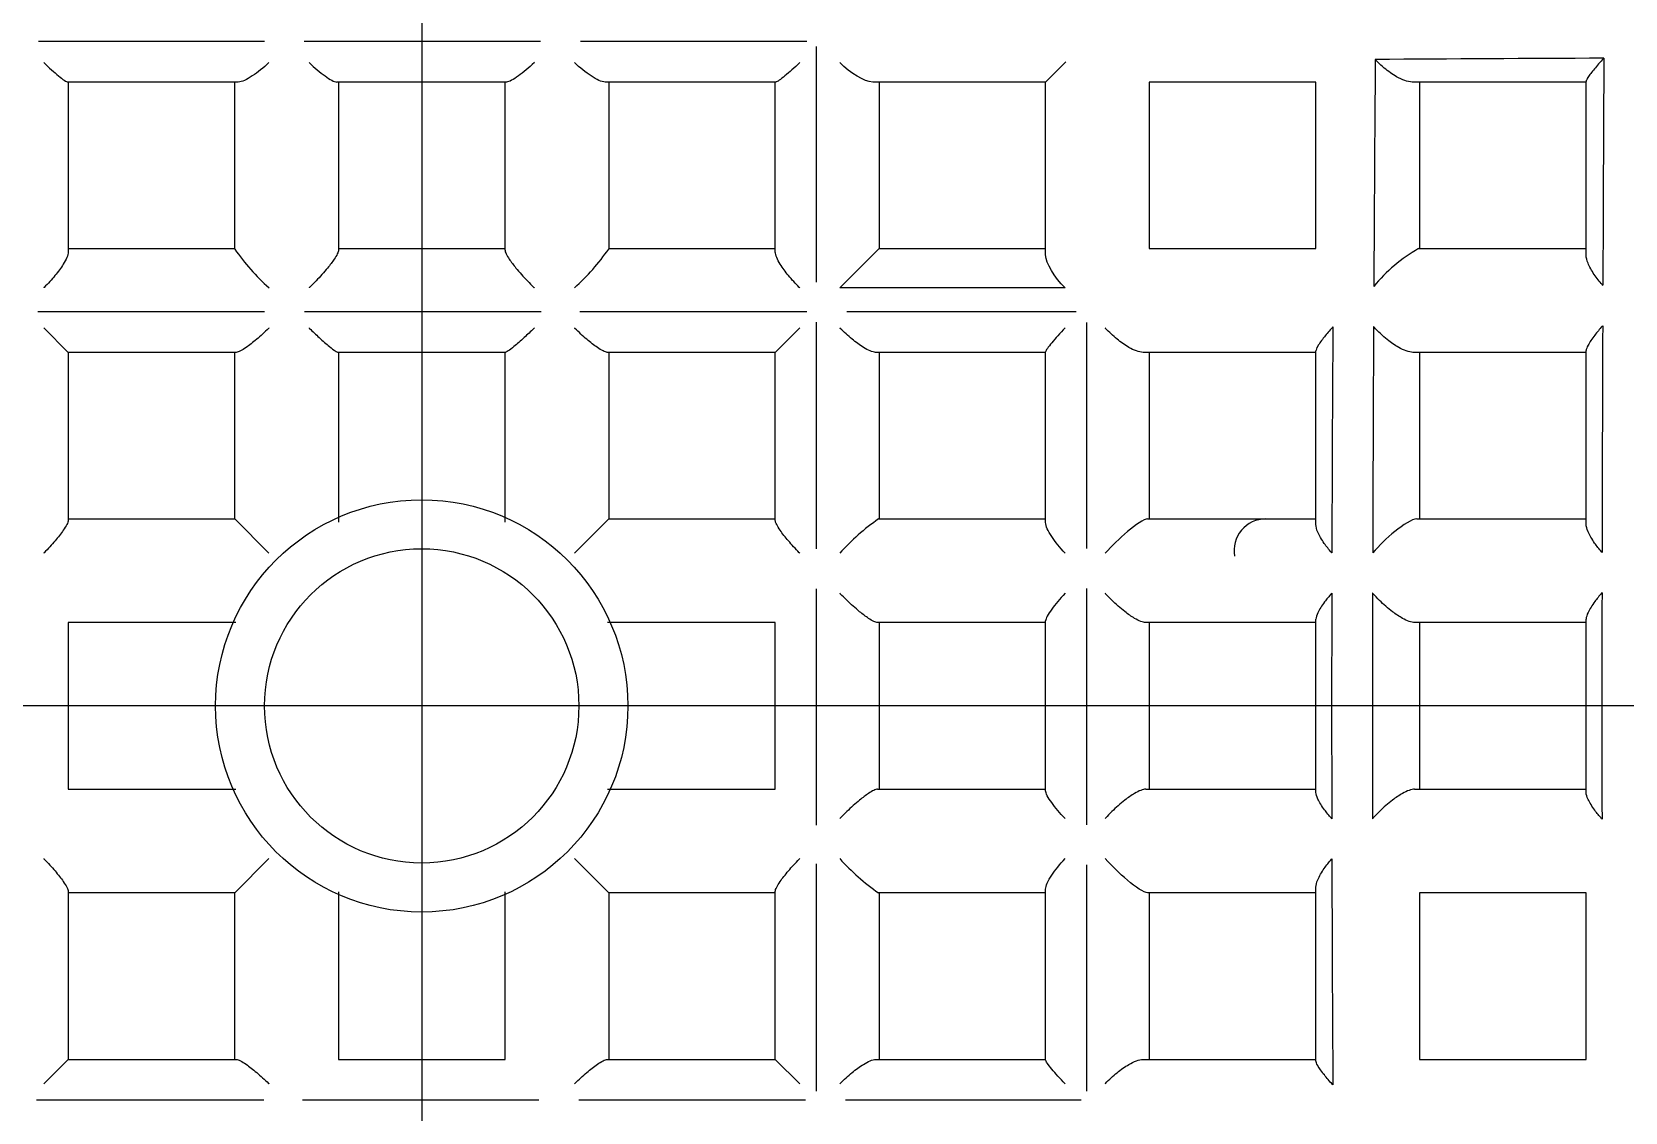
# Model space of a CAD drawing. Header units: millimetres. Extents: x -60 to 7633, y -2614 to 2146.
# Drawn here: x 4818.94 to 4824.01, y -1079 to -1075.57 of the extents above; entities that cross this region are included whole.
import ezdxf
from ezdxf.lldxf.tags import DXFTag

# ---------------------------------------------------------------- set-up
doc = ezdxf.new("R2010")
doc.units = ezdxf.units.MM
doc.layers.get('0').update_dxf_attribs({"color": 250})
tags = doc.linetypes.add('CENTER2', pattern=[28.575, 19.05, -3.175, 3.175, -3.175]).pattern_tags.tags
tags[10:11] = [DXFTag(74, 4), DXFTag(75, 0), DXFTag(340, '0'), DXFTag(46, 0.0), DXFTag(50, 0.0), DXFTag(44, 0.0), DXFTag(45, 0.0)]
tags[8:9] = [DXFTag(74, 4), DXFTag(75, 0), DXFTag(340, '0'), DXFTag(46, 0.0), DXFTag(50, 0.0), DXFTag(44, 0.0), DXFTag(45, 0.0)]
tags[6:7] = [DXFTag(74, 4), DXFTag(75, 0), DXFTag(340, '0'), DXFTag(46, 0.0), DXFTag(50, 0.0), DXFTag(44, 0.0), DXFTag(45, 0.0)]
tags[4:5] = [DXFTag(74, 4), DXFTag(75, 0), DXFTag(340, '0'), DXFTag(46, 0.0), DXFTag(50, 0.0), DXFTag(44, 0.0), DXFTag(45, 0.0)]

msp = doc.modelspace()

# ---------------------------------------------------------------- linework, layer by layer
at = {"linetype": 'CENTER2'}
for p, q in [((4820.1828, -1057.7116), (4820.1828, -1097.7116)), ((4840.1828, -1077.7116), (4800.1828, -1077.7116))]:
    msp.add_line(p, q, dxfattribs=at)
at = {"linetype": 'Continuous'}
for p, q in [((4818.9631, -1075.5966), (4819.6824, -1075.5966)), ((4819.8087, -1075.5966), (4820.561, -1075.5966)), ((4820.6882, -1075.5966), (4821.4085, -1075.5966)), ((4821.4378, -1075.6133), (4821.4378, -1076.3631)), ((4822.2325, -1075.6619), (4822.1678, -1075.7266)), ((4819.5993, -1075.7266), (4819.0565, -1075.7266)), ((4819.0578, -1075.7266), (4819.0578, -1076.2677)), ((4819.5878, -1076.2579), (4819.5878, -1075.7266)), ((4820.4531, -1075.7266), (4819.9126, -1075.7266)), ((4819.9178, -1075.7266), (4819.9178, -1076.2616)), ((4820.4478, -1076.2616), (4820.4478, -1075.7266)), ((4821.3092, -1075.7266), (4820.7664, -1075.7266)), ((4820.7778, -1075.7266), (4820.7778, -1076.2579)), ((4821.3078, -1076.2677), (4821.3078, -1075.7266)), ((4821.9451, -1075.7266), (4821.6179, -1075.7266)), ((4821.6378, -1075.7266), (4821.6378, -1076.2566)), ((4822.1678, -1075.7266), (4821.9451, -1075.7266)), ((4822.1678, -1075.9493), (4822.1678, -1075.7266)), ((4822.4978, -1075.7266), (4822.4978, -1076.2566)), ((4823.0278, -1075.7266), (4822.4978, -1075.7266)), ((4823.0278, -1076.2566), (4823.0278, -1075.7266)), ((4823.8878, -1075.7266), (4823.3337, -1075.7266)), ((4823.3578, -1075.7266), (4823.3578, -1076.2566)), ((4823.8878, -1076.2777), (4823.8878, -1075.7243)), ((4822.1678, -1076.2765), (4822.1678, -1075.9493)), ((4819.0578, -1076.2566), (4819.5878, -1076.2566)), ((4819.9178, -1076.2566), (4820.4478, -1076.2566)), ((4820.7778, -1076.2566), (4821.3078, -1076.2566)), ((4821.6378, -1076.2566), (4821.513, -1076.3814)), ((4821.6378, -1076.2566), (4822.1678, -1076.2566)), ((4822.4978, -1076.2566), (4823.0278, -1076.2566)), ((4823.3543, -1076.2566), (4823.8878, -1076.2566)), ((4822.2297, -1076.3814), (4821.513, -1076.3814)), ((4818.9614, -1076.4566), (4819.6825, -1076.4566)), ((4819.8102, -1076.4566), (4820.5626, -1076.4566)), ((4820.6856, -1076.4566), (4821.4086, -1076.4566)), ((4821.5359, -1076.4566), (4822.2652, -1076.4566)), ((4818.9803, -1076.509), (4819.0578, -1076.5866)), ((4821.3854, -1076.509), (4821.3078, -1076.5866)), ((4821.4378, -1076.4902), (4821.4378, -1077.2113)), ((4822.2978, -1076.4918), (4822.2978, -1077.2111)), ((4819.5928, -1076.5866), (4819.0578, -1076.5866)), ((4819.0578, -1076.5866), (4819.0578, -1077.1216)), ((4819.5878, -1077.1166), (4819.5878, -1076.5866)), ((4820.4491, -1076.5866), (4819.9166, -1076.5866)), ((4819.9178, -1076.5866), (4819.9178, -1077.1274)), ((4820.4478, -1077.1274), (4820.4478, -1076.5866)), ((4821.3078, -1076.5866), (4820.7729, -1076.5866)), ((4820.7778, -1076.5866), (4820.7778, -1077.1166)), ((4821.3078, -1077.1216), (4821.3078, -1076.5866)), ((4822.1678, -1076.5866), (4821.6267, -1076.5866)), ((4821.6378, -1076.5866), (4821.6378, -1077.1166)), ((4822.1678, -1077.128), (4822.1678, -1076.5852)), ((4822.6226, -1076.5866), (4822.4778, -1076.5866)), ((4822.4978, -1076.5866), (4822.4978, -1077.1166)), ((4823.0278, -1076.5866), (4822.6226, -1076.5866)), ((4823.0278, -1077.1343), (4823.0278, -1076.5823)), ((4823.8878, -1076.5866), (4823.3366, -1076.5866)), ((4823.3578, -1076.5866), (4823.3578, -1077.1166)), ((4823.8878, -1077.1334), (4823.8878, -1076.5806)), ((4819.0578, -1077.1166), (4819.5878, -1077.1166)), ((4819.5878, -1077.1166), (4819.6969, -1077.2256)), ((4820.7778, -1077.1166), (4820.6688, -1077.2256)), ((4820.7778, -1077.1166), (4821.3078, -1077.1166)), ((4821.6366, -1077.1166), (4822.1678, -1077.1166)), ((4822.4925, -1077.1166), (4822.8676, -1077.1166)), ((4822.8676, -1077.1166), (4823.0278, -1077.1166)), ((4823.3488, -1077.1166), (4823.8878, -1077.1166)), ((4821.4378, -1077.339), (4821.4378, -1078.0913)), ((4822.2978, -1077.3375), (4822.2978, -1078.0897)), ((4819.5913, -1077.4466), (4819.0578, -1077.4466)), ((4819.0578, -1077.4466), (4819.0578, -1077.9766)), ((4821.3078, -1077.4466), (4820.7744, -1077.4466)), ((4821.3078, -1077.9766), (4821.3078, -1077.4466)), ((4822.1678, -1077.4466), (4821.6328, -1077.4466)), ((4821.6378, -1077.4466), (4821.6378, -1077.9766)), ((4822.1678, -1077.9818), (4822.1678, -1077.4413)), ((4822.8883, -1077.4466), (4822.4863, -1077.4466)), ((4822.4978, -1077.4466), (4822.4978, -1077.9766)), ((4823.0278, -1077.4466), (4822.8883, -1077.4466)), ((4823.0278, -1077.9872), (4823.0278, -1077.4359)), ((4823.8878, -1077.4466), (4823.342, -1077.4466)), ((4823.3578, -1077.4466), (4823.3578, -1077.9766)), ((4823.8878, -1077.9878), (4823.8878, -1077.4353)), ((4819.0578, -1077.9766), (4819.5913, -1077.9766)), ((4820.7744, -1077.9766), (4821.3078, -1077.9766)), ((4821.6328, -1077.9766), (4822.1678, -1077.9766)), ((4822.4863, -1077.9766), (4822.8883, -1077.9766)), ((4822.8883, -1077.9766), (4823.0278, -1077.9766)), ((4823.342, -1077.9766), (4823.8878, -1077.9766)), ((4819.5878, -1078.3066), (4819.6969, -1078.1975)), ((4820.7778, -1078.3066), (4820.6688, -1078.1975)), ((4821.4378, -1078.2143), (4821.4378, -1078.9374)), ((4822.2978, -1078.217), (4822.2978, -1078.9373)), ((4819.0578, -1078.3016), (4819.0578, -1078.8366)), ((4819.5878, -1078.3066), (4819.0578, -1078.3066)), ((4819.5878, -1078.8366), (4819.5878, -1078.3066)), ((4819.9178, -1078.3031), (4819.9178, -1078.8366)), ((4820.4478, -1078.8366), (4820.4478, -1078.3031)), ((4820.7778, -1078.3066), (4820.7778, -1078.8366)), ((4821.3078, -1078.3066), (4820.7778, -1078.3066)), ((4821.3078, -1078.8366), (4821.3078, -1078.3016)), ((4822.1678, -1078.3066), (4821.6366, -1078.3066)), ((4821.6378, -1078.3066), (4821.6378, -1078.8366)), ((4822.1678, -1078.8379), (4822.1678, -1078.2952)), ((4822.8676, -1078.3066), (4822.4925, -1078.3066)), ((4822.4978, -1078.3066), (4822.4978, -1078.8366)), ((4823.0278, -1078.3066), (4822.8676, -1078.3066)), ((4823.0278, -1078.8408), (4823.0278, -1078.2888)), ((4823.3578, -1078.3066), (4823.3578, -1078.8366)), ((4823.8878, -1078.3066), (4823.3578, -1078.3066)), ((4823.8878, -1078.8366), (4823.8878, -1078.3066)), ((4818.9803, -1078.9141), (4819.0578, -1078.8366)), ((4819.0578, -1078.8366), (4819.5928, -1078.8366)), ((4819.9178, -1078.8366), (4820.4478, -1078.8366)), ((4820.7729, -1078.8366), (4821.3078, -1078.8366)), ((4821.3854, -1078.9141), (4821.3078, -1078.8366)), ((4821.6267, -1078.8366), (4822.1678, -1078.8366)), ((4822.4778, -1078.8366), (4822.6226, -1078.8366)), ((4822.6226, -1078.8366), (4823.0278, -1078.8366)), ((4823.3578, -1078.8366), (4823.8878, -1078.8366)), ((4819.6801, -1078.9666), (4818.957, -1078.9666)), ((4820.5555, -1078.9666), (4819.8031, -1078.9666)), ((4821.4043, -1078.9666), (4820.6831, -1078.9666)), ((4822.2811, -1078.9666), (4821.5314, -1078.9666))]:
    msp.add_line(p, q, dxfattribs=at)
for radius in [154.9947, 153.2, 152.9965, 152.9, 152.7, 32.5, 31.9997, 10.48, 9.28, 6.5, 6, 0.6559, 0.5]:
    msp.add_circle((4820.1828, -1077.7116), radius, dxfattribs=at)
for centre, radius, start, end in [((4820.1828, -1077.7116), 9.315, 255, 195), ((5752.1068, -1081.6384), 928.9096, 179.630918, 179.6754585), ((4826.3816, -1581.0231), 505.3783, 90.276361, 90.358844), ((5581.7549, -1079.4239), 757.8203, 179.7147163, 179.7693609), ((4820.174, -1075.8503), 0.7139, 214.8117, 228.0671), ((4820.1917, -1075.8503), 0.7139, 311.9329, 325.1883), ((4823.6115, -1076.7053), 0.5172, 119.8216, 140.5632), ((5073.862, -1077.9614), 250.7845, 179.667435, 179.831723), ((5088.1884, -1077.9383), 264.9809, 179.690098, 179.845662), ((5183.5138, -1077.8537), 359.5761, 179.7846, 179.899506), ((4822.0441, -1077.7027), 0.7139, 124.8117, 138.0671), ((4994.8153, -1077.7116), 171.7374, 179.880279, 180.119721), ((5010.3379, -1077.7116), 187.13, 179.890048, 180.109952), ((5110.059, -1077.7116), 286.1211, 179.927865, 180.072135), ((4822.0441, -1077.7204), 0.7139, 221.9329, 235.1883), ((5073.8816, -1077.4617), 250.8041, 180.168283, 180.332559)]:
    msp.add_arc(centre, radius, start, end, dxfattribs=at)
msp.add_ellipse((4822.8676, -1077.2166), major_axis=(0, 0.1), ratio=1, start_param=0, end_param=1.753124, dxfattribs=at)
for points, knots in [([(4818.9803, -1075.6648), (4818.9973, -1075.6809), (4819.0134, -1075.6954), (4819.0409, -1075.7182), (4819.0524, -1075.7266), (4819.0565, -1075.7266)], [0, 0, 0, 0, 0.5, 0.5, 1, 1, 1, 1]), ([(4819.6969, -1075.6648), (4819.6792, -1075.6812), (4819.6611, -1075.6959), (4819.6266, -1075.7186), (4819.6103, -1075.7266), (4819.5993, -1075.7266)], [0, 0, 0, 0, 0.5, 0.5, 1, 1, 1, 1]), ([(4819.8245, -1075.6648), (4819.8421, -1075.681), (4819.8594, -1075.6957), (4819.8908, -1075.7184), (4819.9049, -1075.7266), (4819.9126, -1075.7266)], [0, 0, 0, 0, 0.5, 0.5, 1, 1, 1, 1]), ([(4820.5412, -1075.6648), (4820.5236, -1075.681), (4820.5063, -1075.6957), (4820.4749, -1075.7184), (4820.4608, -1075.7266), (4820.4531, -1075.7266)], [0, 0, 0, 0, 0.5, 0.5, 1, 1, 1, 1]), ([(4820.7664, -1075.7266), (4820.7554, -1075.7266), (4820.7391, -1075.7186), (4820.7046, -1075.6959), (4820.6865, -1075.6812), (4820.6688, -1075.6648)], [0, 0, 0, 0, 0.5, 0.5, 1, 1, 1, 1]), ([(4821.3854, -1075.6648), (4821.3684, -1075.6809), (4821.3523, -1075.6954), (4821.3248, -1075.7182), (4821.3133, -1075.7266), (4821.3092, -1075.7266)], [0, 0, 0, 0, 0.5, 0.5, 1, 1, 1, 1]), ([(4823.3337, -1075.7266), (4823.3268, -1075.7266), (4823.3187, -1075.7248), (4823.3103, -1075.7218), (4823.302, -1075.7189), (4823.2932, -1075.7146), (4823.2845, -1075.7096), (4823.2713, -1075.702), (4823.258, -1075.6924), (4823.2454, -1075.6819), (4823.2358, -1075.6739), (4823.2265, -1075.6651), (4823.2178, -1075.6561), (4823.2174, -1075.6556), (4823.2169, -1075.6551), (4823.2165, -1075.6546)], [0, 0, 0, 0, 0.212867, 0.212867, 0.212867, 0.423265, 0.423265, 0.423265, 0.743237, 0.743237, 0.743237, 0.986997, 0.986997, 0.986997, 1, 1, 1, 1]), ([(4823.944, -1075.6506), (4823.9436, -1075.651), (4823.9432, -1075.6515), (4823.9428, -1075.6519), (4823.9321, -1075.6635), (4823.9222, -1075.6746), (4823.9138, -1075.6847), (4823.9054, -1075.6949), (4823.8982, -1075.7044), (4823.8935, -1075.7118), (4823.89, -1075.7172), (4823.8878, -1075.7217), (4823.8878, -1075.7243)], [0, 0, 0, 0, 0.013311, 0.013311, 0.013311, 0.371992, 0.371992, 0.371992, 0.734773, 0.734773, 0.734773, 1, 1, 1, 1]), ([(4819.0578, -1076.2677), (4819.0578, -1076.2724), (4819.0562, -1076.2785), (4819.0535, -1076.2851), (4819.0507, -1076.2916), (4819.0468, -1076.2989), (4819.0422, -1076.3063), (4819.035, -1076.3179), (4819.0259, -1076.3302), (4819.016, -1076.3423), (4819.0055, -1076.3551), (4818.9938, -1076.3679), (4818.9817, -1076.38), (4818.9812, -1076.3805), (4818.9807, -1076.3809), (4818.9803, -1076.3814)], [0, 0, 0, 0, 0.190389, 0.190389, 0.190389, 0.378439, 0.378439, 0.378439, 0.674044, 0.674044, 0.674044, 0.987877, 0.987877, 0.987877, 1, 1, 1, 1]), ([(4819.9178, -1076.2616), (4819.9178, -1076.2644), (4819.9165, -1076.2686), (4819.9142, -1076.2735), (4819.9118, -1076.2783), (4819.9084, -1076.284), (4819.9044, -1076.29), (4819.8985, -1076.2988), (4819.8911, -1076.3086), (4819.8831, -1076.3183), (4819.872, -1076.3318), (4819.8594, -1076.3459), (4819.8465, -1076.3593), (4819.8398, -1076.3663), (4819.8329, -1076.3733), (4819.8259, -1076.38), (4819.8255, -1076.3805), (4819.825, -1076.3809), (4819.8245, -1076.3814)], [0, 0, 0, 0, 0.151404, 0.151404, 0.151404, 0.301338, 0.301338, 0.301338, 0.522087, 0.522087, 0.522087, 0.829533, 0.829533, 0.829533, 0.989116, 0.989116, 0.989116, 1, 1, 1, 1]), ([(4820.4478, -1076.2616), (4820.4478, -1076.2644), (4820.4492, -1076.2686), (4820.4515, -1076.2735), (4820.4539, -1076.2783), (4820.4573, -1076.284), (4820.4613, -1076.29), (4820.4672, -1076.2988), (4820.4746, -1076.3086), (4820.4826, -1076.3183), (4820.4937, -1076.3318), (4820.5063, -1076.3459), (4820.5192, -1076.3593), (4820.5259, -1076.3663), (4820.5328, -1076.3733), (4820.5397, -1076.38), (4820.5402, -1076.3805), (4820.5407, -1076.3809), (4820.5412, -1076.3814)], [0, 0, 0, 0, 0.151404, 0.151404, 0.151404, 0.301338, 0.301338, 0.301338, 0.522087, 0.522087, 0.522087, 0.829533, 0.829533, 0.829533, 0.989116, 0.989116, 0.989116, 1, 1, 1, 1]), ([(4821.3854, -1076.3814), (4821.3849, -1076.3809), (4821.3845, -1076.3805), (4821.384, -1076.38), (4821.3719, -1076.3679), (4821.3602, -1076.3551), (4821.3497, -1076.3423), (4821.3398, -1076.3302), (4821.3307, -1076.3179), (4821.3235, -1076.3063), (4821.3189, -1076.2989), (4821.315, -1076.2916), (4821.3122, -1076.2851), (4821.3095, -1076.2785), (4821.3078, -1076.2724), (4821.3078, -1076.2677)], [0, 0, 0, 0, 0.012123, 0.012123, 0.012123, 0.325956, 0.325956, 0.325956, 0.621561, 0.621561, 0.621561, 0.809611, 0.809611, 0.809611, 1, 1, 1, 1]), ([(4823.9407, -1076.3734), (4823.9403, -1076.3729), (4823.9399, -1076.3724), (4823.9394, -1076.3719), (4823.9298, -1076.3611), (4823.921, -1076.3499), (4823.9134, -1076.3388), (4823.9051, -1076.3266), (4823.8982, -1076.3143), (4823.8936, -1076.3029), (4823.89, -1076.2938), (4823.8878, -1076.2851), (4823.8878, -1076.2777)], [0, 0, 0, 0, 0.014912, 0.014912, 0.014912, 0.34563, 0.34563, 0.34563, 0.710402, 0.710402, 0.710402, 1, 1, 1, 1]), ([(4819.6969, -1076.509), (4819.6964, -1076.5095), (4819.696, -1076.5099), (4819.6955, -1076.5104), (4819.683, -1076.5226), (4819.6701, -1076.5344), (4819.6577, -1076.545), (4819.6461, -1076.5549), (4819.6345, -1076.564), (4819.6241, -1076.5712), (4819.6175, -1076.5757), (4819.6113, -1076.5796), (4819.606, -1076.5823), (4819.6006, -1076.585), (4819.596, -1076.5866), (4819.5928, -1076.5866)], [0, 0, 0, 0, 0.011966, 0.011966, 0.011966, 0.329796, 0.329796, 0.329796, 0.627141, 0.627141, 0.627141, 0.81236, 0.81236, 0.81236, 1, 1, 1, 1]), ([(4819.8245, -1076.509), (4819.825, -1076.5095), (4819.8255, -1076.5099), (4819.8259, -1076.5104), (4819.8363, -1076.5205), (4819.8466, -1076.5303), (4819.8565, -1076.5394), (4819.8682, -1076.5502), (4819.8796, -1076.5602), (4819.8894, -1076.5683), (4819.8964, -1076.5741), (4819.9028, -1076.579), (4819.9078, -1076.5823), (4819.9118, -1076.585), (4819.915, -1076.5866), (4819.9166, -1076.5866)], [0, 0, 0, 0, 0.011814, 0.011814, 0.011814, 0.276069, 0.276069, 0.276069, 0.591181, 0.591181, 0.591181, 0.815141, 0.815141, 0.815141, 1, 1, 1, 1]), ([(4820.5412, -1076.509), (4820.5407, -1076.5095), (4820.5402, -1076.5099), (4820.5398, -1076.5104), (4820.5294, -1076.5205), (4820.5191, -1076.5303), (4820.5092, -1076.5394), (4820.4975, -1076.5502), (4820.4861, -1076.5602), (4820.4763, -1076.5683), (4820.4693, -1076.5741), (4820.4629, -1076.579), (4820.4579, -1076.5823), (4820.4539, -1076.585), (4820.4507, -1076.5866), (4820.4491, -1076.5866)], [0, 0, 0, 0, 0.011814, 0.011814, 0.011814, 0.276069, 0.276069, 0.276069, 0.591181, 0.591181, 0.591181, 0.815141, 0.815141, 0.815141, 1, 1, 1, 1]), ([(4820.7729, -1076.5866), (4820.7697, -1076.5866), (4820.7651, -1076.585), (4820.7597, -1076.5823), (4820.7543, -1076.5796), (4820.7481, -1076.5757), (4820.7416, -1076.5712), (4820.7312, -1076.564), (4820.7196, -1076.5549), (4820.708, -1076.545), (4820.6955, -1076.5344), (4820.6827, -1076.5226), (4820.6702, -1076.5104), (4820.6697, -1076.5099), (4820.6692, -1076.5095), (4820.6688, -1076.509)], [0, 0, 0, 0, 0.18764, 0.18764, 0.18764, 0.372859, 0.372859, 0.372859, 0.670204, 0.670204, 0.670204, 0.988034, 0.988034, 0.988034, 1, 1, 1, 1]), ([(4821.6267, -1076.5866), (4821.622, -1076.5866), (4821.616, -1076.585), (4821.6094, -1076.5822), (4821.6028, -1076.5795), (4821.5956, -1076.5756), (4821.5881, -1076.5709), (4821.5765, -1076.5637), (4821.5642, -1076.5546), (4821.5522, -1076.5447), (4821.5394, -1076.5342), (4821.5265, -1076.5225), (4821.5144, -1076.5104), (4821.514, -1076.51), (4821.5135, -1076.5095), (4821.513, -1076.509)], [0, 0, 0, 0, 0.190389, 0.190389, 0.190389, 0.378439, 0.378439, 0.378439, 0.674044, 0.674044, 0.674044, 0.987877, 0.987877, 0.987877, 1, 1, 1, 1]), ([(4822.2297, -1076.509), (4822.2135, -1076.526), (4822.199, -1076.5421), (4822.1762, -1076.5696), (4822.1678, -1076.5812), (4822.1678, -1076.5852)], [0, 0, 0, 0, 0.5, 0.5, 1, 1, 1, 1]), ([(4822.4778, -1076.5866), (4822.4717, -1076.5866), (4822.4643, -1076.585), (4822.4566, -1076.5821), (4822.4489, -1076.5794), (4822.4408, -1076.5754), (4822.4326, -1076.5707), (4822.4201, -1076.5635), (4822.4073, -1076.5544), (4822.3952, -1076.5445), (4822.3824, -1076.5341), (4822.37, -1076.5225), (4822.3586, -1076.5104), (4822.3582, -1076.51), (4822.3577, -1076.5095), (4822.3573, -1076.509)], [0, 0, 0, 0, 0.193472, 0.193472, 0.193472, 0.384698, 0.384698, 0.384698, 0.678326, 0.678326, 0.678326, 0.987694, 0.987694, 0.987694, 1, 1, 1, 1]), ([(4823.0817, -1076.5058), (4823.0813, -1076.5062), (4823.0809, -1076.5067), (4823.0805, -1076.5071), (4823.071, -1076.5175), (4823.0623, -1076.5277), (4823.0547, -1076.5372), (4823.0459, -1076.5483), (4823.0385, -1076.5586), (4823.0336, -1076.5672), (4823.0301, -1076.5734), (4823.0278, -1076.5788), (4823.0278, -1076.5823)], [0, 0, 0, 0, 0.013705, 0.013705, 0.013705, 0.340198, 0.340198, 0.340198, 0.720806, 0.720806, 0.720806, 1, 1, 1, 1]), ([(4823.3366, -1076.5866), (4823.3304, -1076.5866), (4823.323, -1076.585), (4823.3153, -1076.5823), (4823.3077, -1076.5796), (4823.2995, -1076.5757), (4823.2914, -1076.5712), (4823.2792, -1076.5643), (4823.2668, -1076.5556), (4823.255, -1076.5462), (4823.24, -1076.5342), (4823.2255, -1076.5206), (4823.2127, -1076.5065), (4823.2123, -1076.5061), (4823.2118, -1076.5056), (4823.2114, -1076.5051)], [0, 0, 0, 0, 0.183182, 0.183182, 0.183182, 0.364326, 0.364326, 0.364326, 0.63811, 0.63811, 0.63811, 0.987958, 0.987958, 0.987958, 1, 1, 1, 1]), ([(4823.9402, -1076.5019), (4823.9398, -1076.5023), (4823.9395, -1076.5028), (4823.9391, -1076.5032), (4823.9303, -1076.5131), (4823.9222, -1076.5227), (4823.9151, -1076.5318), (4823.9062, -1076.5434), (4823.8987, -1076.5544), (4823.8938, -1076.5636), (4823.8901, -1076.5704), (4823.8878, -1076.5764), (4823.8878, -1076.5806)], [0, 0, 0, 0, 0.013976, 0.013976, 0.013976, 0.321504, 0.321504, 0.321504, 0.711834, 0.711834, 0.711834, 1, 1, 1, 1]), ([(4822.4925, -1077.1166), (4822.4816, -1077.1166), (4822.4538, -1077.1356), (4822.4032, -1077.1783), (4822.3786, -1077.2024), (4822.3573, -1077.2256)], [0, 0, 0, 0, 0.5, 0.5, 1, 1, 1, 1]), ([(4823.3488, -1077.1166), (4823.3347, -1077.1166), (4823.3049, -1077.1354), (4823.2531, -1077.1776), (4823.2288, -1077.2014), (4823.2085, -1077.2245)], [0, 0, 0, 0, 0.5, 0.5, 1, 1, 1, 1]), ([(4819.0578, -1077.1216), (4819.0578, -1077.1247), (4819.0562, -1077.1294), (4819.0535, -1077.1347), (4819.0508, -1077.1401), (4819.047, -1077.1463), (4819.0425, -1077.1528), (4819.0352, -1077.1632), (4819.0261, -1077.1748), (4819.0162, -1077.1864), (4819.0056, -1077.1989), (4818.9938, -1077.2117), (4818.9817, -1077.2242), (4818.9812, -1077.2247), (4818.9807, -1077.2252), (4818.9803, -1077.2256)], [0, 0, 0, 0, 0.18764, 0.18764, 0.18764, 0.372859, 0.372859, 0.372859, 0.670204, 0.670204, 0.670204, 0.988034, 0.988034, 0.988034, 1, 1, 1, 1]), ([(4821.3854, -1077.2256), (4821.3849, -1077.2252), (4821.3845, -1077.2247), (4821.384, -1077.2242), (4821.3718, -1077.2117), (4821.3601, -1077.1989), (4821.3495, -1077.1864), (4821.3396, -1077.1748), (4821.3304, -1077.1632), (4821.3232, -1077.1528), (4821.3187, -1077.1463), (4821.3149, -1077.1401), (4821.3122, -1077.1347), (4821.3094, -1077.1294), (4821.3078, -1077.1247), (4821.3078, -1077.1216)], [0, 0, 0, 0, 0.011966, 0.011966, 0.011966, 0.329796, 0.329796, 0.329796, 0.627141, 0.627141, 0.627141, 0.81236, 0.81236, 0.81236, 1, 1, 1, 1]), ([(4822.2297, -1077.2256), (4822.2133, -1077.208), (4822.1985, -1077.1898), (4822.1758, -1077.1553), (4822.1678, -1077.139), (4822.1678, -1077.128)], [0, 0, 0, 0, 0.5, 0.5, 1, 1, 1, 1]), ([(4823.0785, -1077.2249), (4823.0781, -1077.2244), (4823.0777, -1077.2239), (4823.0773, -1077.2234), (4823.069, -1077.2139), (4823.0613, -1077.2041), (4823.0546, -1077.1946), (4823.0459, -1077.1822), (4823.0386, -1077.1698), (4823.0338, -1077.1585), (4823.0301, -1077.1496), (4823.0278, -1077.1412), (4823.0278, -1077.1343)], [0, 0, 0, 0, 0.01499, 0.01499, 0.01499, 0.31191, 0.31191, 0.31191, 0.698733, 0.698733, 0.698733, 1, 1, 1, 1]), ([(4823.9383, -1077.223), (4823.9378, -1077.2226), (4823.9374, -1077.2221), (4823.937, -1077.2216), (4823.9289, -1077.2122), (4823.9213, -1077.2027), (4823.9147, -1077.1933), (4823.906, -1077.1809), (4823.8986, -1077.1685), (4823.8938, -1077.1572), (4823.8901, -1077.1485), (4823.8878, -1077.1402), (4823.8878, -1077.1334)], [0, 0, 0, 0, 0.014954, 0.014954, 0.014954, 0.307284, 0.307284, 0.307284, 0.69736, 0.69736, 0.69736, 1, 1, 1, 1]), ([(4821.6328, -1077.4466), (4821.63, -1077.4466), (4821.6258, -1077.4453), (4821.6209, -1077.4429), (4821.6161, -1077.4406), (4821.6104, -1077.4372), (4821.6044, -1077.4331), (4821.5956, -1077.4272), (4821.5859, -1077.4198), (4821.5761, -1077.4118), (4821.5626, -1077.4007), (4821.5486, -1077.3881), (4821.5351, -1077.3752), (4821.5281, -1077.3685), (4821.5212, -1077.3616), (4821.5144, -1077.3547), (4821.5139, -1077.3542), (4821.5135, -1077.3537), (4821.513, -1077.3533)], [0, 0, 0, 0, 0.151404, 0.151404, 0.151404, 0.301338, 0.301338, 0.301338, 0.522087, 0.522087, 0.522087, 0.829533, 0.829533, 0.829533, 0.989116, 0.989116, 0.989116, 1, 1, 1, 1]), ([(4822.2297, -1077.3533), (4822.2134, -1077.3708), (4822.1988, -1077.3882), (4822.176, -1077.4195), (4822.1678, -1077.4337), (4822.1678, -1077.4413)], [0, 0, 0, 0, 0.5, 0.5, 1, 1, 1, 1]), ([(4822.4863, -1077.4466), (4822.482, -1077.4466), (4822.4765, -1077.4453), (4822.4705, -1077.4429), (4822.4645, -1077.4405), (4822.4578, -1077.4371), (4822.4509, -1077.433), (4822.4409, -1077.4271), (4822.4303, -1077.4197), (4822.42, -1077.4116), (4822.4058, -1077.4005), (4822.3916, -1077.388), (4822.3784, -1077.3751), (4822.3716, -1077.3684), (4822.3649, -1077.3616), (4822.3586, -1077.3547), (4822.3581, -1077.3542), (4822.3577, -1077.3537), (4822.3573, -1077.3533)], [0, 0, 0, 0, 0.152296, 0.152296, 0.152296, 0.303133, 0.303133, 0.303133, 0.524406, 0.524406, 0.524406, 0.830898, 0.830898, 0.830898, 0.989077, 0.989077, 0.989077, 1, 1, 1, 1]), ([(4823.0782, -1077.3527), (4823.0778, -1077.3532), (4823.0774, -1077.3536), (4823.077, -1077.3541), (4823.0692, -1077.3631), (4823.0619, -1077.372), (4823.0555, -1077.3807), (4823.0465, -1077.3929), (4823.0389, -1077.4048), (4823.0339, -1077.4153), (4823.0302, -1077.4232), (4823.0278, -1077.4304), (4823.0278, -1077.4359)], [0, 0, 0, 0, 0.014552, 0.014552, 0.014552, 0.296996, 0.296996, 0.296996, 0.698185, 0.698185, 0.698185, 1, 1, 1, 1]), ([(4823.342, -1077.4466), (4823.337, -1077.4466), (4823.3309, -1077.4453), (4823.3243, -1077.4429), (4823.3178, -1077.4405), (4823.3106, -1077.4371), (4823.3034, -1077.4331), (4823.2929, -1077.4272), (4823.282, -1077.4198), (4823.2716, -1077.4119), (4823.2572, -1077.401), (4823.2432, -1077.3887), (4823.2304, -1077.376), (4823.2231, -1077.3688), (4823.216, -1077.3614), (4823.2094, -1077.3539), (4823.209, -1077.3534), (4823.2086, -1077.3529), (4823.2082, -1077.3525)], [0, 0, 0, 0, 0.151079, 0.151079, 0.151079, 0.300732, 0.300732, 0.300732, 0.51881, 0.51881, 0.51881, 0.818547, 0.818547, 0.818547, 0.989051, 0.989051, 0.989051, 1, 1, 1, 1]), ([(4823.9381, -1077.3514), (4823.9377, -1077.3518), (4823.9373, -1077.3523), (4823.9369, -1077.3527), (4823.9291, -1077.3617), (4823.9219, -1077.3707), (4823.9155, -1077.3794), (4823.9064, -1077.3917), (4823.8988, -1077.4037), (4823.8939, -1077.4143), (4823.8902, -1077.4223), (4823.8878, -1077.4296), (4823.8878, -1077.4353)], [0, 0, 0, 0, 0.0146, 0.0146, 0.0146, 0.296351, 0.296351, 0.296351, 0.697247, 0.697247, 0.697247, 1, 1, 1, 1]), ([(4821.6328, -1077.9766), (4821.63, -1077.9766), (4821.6258, -1077.9779), (4821.6209, -1077.9803), (4821.6161, -1077.9826), (4821.6104, -1077.986), (4821.6044, -1077.99), (4821.5956, -1077.9959), (4821.5859, -1078.0034), (4821.5761, -1078.0114), (4821.5626, -1078.0225), (4821.5486, -1078.0351), (4821.5351, -1078.0479), (4821.5281, -1078.0547), (4821.5212, -1078.0616), (4821.5144, -1078.0685), (4821.5139, -1078.069), (4821.5135, -1078.0694), (4821.513, -1078.0699)], [0, 0, 0, 0, 0.151404, 0.151404, 0.151404, 0.301338, 0.301338, 0.301338, 0.522087, 0.522087, 0.522087, 0.829533, 0.829533, 0.829533, 0.989116, 0.989116, 0.989116, 1, 1, 1, 1]), ([(4822.4863, -1077.9766), (4822.482, -1077.9766), (4822.4765, -1077.9779), (4822.4705, -1077.9803), (4822.4645, -1077.9826), (4822.4578, -1077.9861), (4822.4509, -1077.9901), (4822.4409, -1077.996), (4822.4303, -1078.0035), (4822.42, -1078.0115), (4822.4058, -1078.0226), (4822.3916, -1078.0352), (4822.3784, -1078.048), (4822.3716, -1078.0547), (4822.3649, -1078.0616), (4822.3586, -1078.0685), (4822.3581, -1078.0689), (4822.3577, -1078.0694), (4822.3573, -1078.0699)], [0, 0, 0, 0, 0.152296, 0.152296, 0.152296, 0.303133, 0.303133, 0.303133, 0.524406, 0.524406, 0.524406, 0.830898, 0.830898, 0.830898, 0.989077, 0.989077, 0.989077, 1, 1, 1, 1]), ([(4823.342, -1077.9766), (4823.337, -1077.9766), (4823.3309, -1077.9779), (4823.3243, -1077.9803), (4823.3178, -1077.9826), (4823.3106, -1077.986), (4823.3034, -1077.9901), (4823.2929, -1077.996), (4823.282, -1078.0033), (4823.2716, -1078.0113), (4823.2572, -1078.0222), (4823.2432, -1078.0345), (4823.2304, -1078.0471), (4823.2231, -1078.0544), (4823.216, -1078.0618), (4823.2094, -1078.0693), (4823.209, -1078.0697), (4823.2086, -1078.0702), (4823.2082, -1078.0707)], [0, 0, 0, 0, 0.151079, 0.151079, 0.151079, 0.300732, 0.300732, 0.300732, 0.51881, 0.51881, 0.51881, 0.818547, 0.818547, 0.818547, 0.989051, 0.989051, 0.989051, 1, 1, 1, 1]), ([(4822.2297, -1078.0699), (4822.2134, -1078.0523), (4822.1988, -1078.035), (4822.176, -1078.0036), (4822.1678, -1077.9895), (4822.1678, -1077.9818)], [0, 0, 0, 0, 0.5, 0.5, 1, 1, 1, 1]), ([(4823.0782, -1078.0704), (4823.0778, -1078.07), (4823.0774, -1078.0695), (4823.077, -1078.069), (4823.0692, -1078.0601), (4823.0619, -1078.0511), (4823.0555, -1078.0425), (4823.0465, -1078.0302), (4823.0389, -1078.0183), (4823.0339, -1078.0079), (4823.0302, -1078), (4823.0278, -1077.9927), (4823.0278, -1077.9872)], [0, 0, 0, 0, 0.014552, 0.014552, 0.014552, 0.296996, 0.296996, 0.296996, 0.698185, 0.698185, 0.698185, 1, 1, 1, 1]), ([(4823.9381, -1078.0718), (4823.9377, -1078.0713), (4823.9373, -1078.0709), (4823.9369, -1078.0704), (4823.9291, -1078.0614), (4823.9219, -1078.0525), (4823.9155, -1078.0438), (4823.9064, -1078.0315), (4823.8988, -1078.0195), (4823.8939, -1078.0089), (4823.8902, -1078.0009), (4823.8878, -1077.9935), (4823.8878, -1077.9878)], [0, 0, 0, 0, 0.0146, 0.0146, 0.0146, 0.296351, 0.296351, 0.296351, 0.697247, 0.697247, 0.697247, 1, 1, 1, 1]), ([(4818.9803, -1078.1975), (4818.9807, -1078.198), (4818.9812, -1078.1985), (4818.9817, -1078.1989), (4818.9938, -1078.2114), (4819.0056, -1078.2243), (4819.0162, -1078.2367), (4819.0261, -1078.2484), (4819.0352, -1078.2599), (4819.0425, -1078.2704), (4819.047, -1078.2769), (4819.0508, -1078.2831), (4819.0535, -1078.2884), (4819.0562, -1078.2938), (4819.0578, -1078.2984), (4819.0578, -1078.3016)], [0, 0, 0, 0, 0.011966, 0.011966, 0.011966, 0.329796, 0.329796, 0.329796, 0.627141, 0.627141, 0.627141, 0.81236, 0.81236, 0.81236, 1, 1, 1, 1]), ([(4821.3078, -1078.3016), (4821.3078, -1078.2984), (4821.3094, -1078.2938), (4821.3122, -1078.2884), (4821.3149, -1078.2831), (4821.3187, -1078.2769), (4821.3232, -1078.2704), (4821.3304, -1078.2599), (4821.3396, -1078.2484), (4821.3495, -1078.2367), (4821.3601, -1078.2243), (4821.3718, -1078.2114), (4821.384, -1078.1989), (4821.3845, -1078.1985), (4821.3849, -1078.198), (4821.3854, -1078.1975)], [0, 0, 0, 0, 0.18764, 0.18764, 0.18764, 0.372859, 0.372859, 0.372859, 0.670204, 0.670204, 0.670204, 0.988034, 0.988034, 0.988034, 1, 1, 1, 1]), ([(4822.1678, -1078.2952), (4822.1678, -1078.2842), (4822.1758, -1078.2678), (4822.1985, -1078.2333), (4822.2133, -1078.2152), (4822.2297, -1078.1975)], [0, 0, 0, 0, 0.5, 0.5, 1, 1, 1, 1]), ([(4822.4925, -1078.3066), (4822.4816, -1078.3066), (4822.4538, -1078.2875), (4822.4032, -1078.2449), (4822.3786, -1078.2208), (4822.3573, -1078.1975)], [0, 0, 0, 0, 0.5, 0.5, 1, 1, 1, 1]), ([(4823.0278, -1078.2888), (4823.0278, -1078.2819), (4823.0301, -1078.2735), (4823.0338, -1078.2647), (4823.0386, -1078.2534), (4823.0459, -1078.241), (4823.0546, -1078.2286), (4823.0613, -1078.219), (4823.069, -1078.2093), (4823.0773, -1078.1997), (4823.0777, -1078.1992), (4823.0781, -1078.1988), (4823.0785, -1078.1983)], [0, 0, 0, 0, 0.301267, 0.301267, 0.301267, 0.68809, 0.68809, 0.68809, 0.98501, 0.98501, 0.98501, 1, 1, 1, 1]), ([(4819.5928, -1078.8366), (4819.596, -1078.8366), (4819.6006, -1078.8382), (4819.606, -1078.8409), (4819.6113, -1078.8436), (4819.6175, -1078.8474), (4819.6241, -1078.852), (4819.6345, -1078.8592), (4819.6461, -1078.8683), (4819.6577, -1078.8782), (4819.6701, -1078.8888), (4819.683, -1078.9006), (4819.6955, -1078.9128), (4819.696, -1078.9132), (4819.6964, -1078.9137), (4819.6969, -1078.9141)], [0, 0, 0, 0, 0.18764, 0.18764, 0.18764, 0.372859, 0.372859, 0.372859, 0.670204, 0.670204, 0.670204, 0.988034, 0.988034, 0.988034, 1, 1, 1, 1]), ([(4820.6688, -1078.9141), (4820.6692, -1078.9137), (4820.6697, -1078.9132), (4820.6702, -1078.9128), (4820.6827, -1078.9006), (4820.6955, -1078.8888), (4820.708, -1078.8782), (4820.7196, -1078.8683), (4820.7312, -1078.8592), (4820.7416, -1078.852), (4820.7481, -1078.8474), (4820.7543, -1078.8436), (4820.7597, -1078.8409), (4820.7651, -1078.8382), (4820.7697, -1078.8366), (4820.7729, -1078.8366)], [0, 0, 0, 0, 0.011966, 0.011966, 0.011966, 0.329796, 0.329796, 0.329796, 0.627141, 0.627141, 0.627141, 0.81236, 0.81236, 0.81236, 1, 1, 1, 1]), ([(4821.513, -1078.9141), (4821.5135, -1078.9137), (4821.514, -1078.9132), (4821.5144, -1078.9127), (4821.5265, -1078.9006), (4821.5394, -1078.8889), (4821.5522, -1078.8784), (4821.5642, -1078.8685), (4821.5765, -1078.8594), (4821.5881, -1078.8522), (4821.5956, -1078.8476), (4821.6028, -1078.8437), (4821.6094, -1078.841), (4821.616, -1078.8382), (4821.622, -1078.8366), (4821.6267, -1078.8366)], [0, 0, 0, 0, 0.012123, 0.012123, 0.012123, 0.325956, 0.325956, 0.325956, 0.621561, 0.621561, 0.621561, 0.809611, 0.809611, 0.809611, 1, 1, 1, 1]), ([(4822.2297, -1078.9141), (4822.2135, -1078.8971), (4822.199, -1078.881), (4822.1762, -1078.8535), (4822.1678, -1078.842), (4822.1678, -1078.8379)], [0, 0, 0, 0, 0.5, 0.5, 1, 1, 1, 1]), ([(4822.3573, -1078.9141), (4822.3577, -1078.9137), (4822.3582, -1078.9132), (4822.3586, -1078.9127), (4822.37, -1078.9007), (4822.3824, -1078.8891), (4822.3952, -1078.8787), (4822.4073, -1078.8688), (4822.4201, -1078.8597), (4822.4326, -1078.8525), (4822.4408, -1078.8478), (4822.4489, -1078.8438), (4822.4566, -1078.841), (4822.4643, -1078.8382), (4822.4717, -1078.8366), (4822.4778, -1078.8366)], [0, 0, 0, 0, 0.012306, 0.012306, 0.012306, 0.321674, 0.321674, 0.321674, 0.615302, 0.615302, 0.615302, 0.806528, 0.806528, 0.806528, 1, 1, 1, 1]), ([(4823.0817, -1078.9174), (4823.0813, -1078.9169), (4823.0809, -1078.9165), (4823.0805, -1078.9161), (4823.071, -1078.9056), (4823.0623, -1078.8954), (4823.0547, -1078.8859), (4823.0459, -1078.8749), (4823.0385, -1078.8645), (4823.0336, -1078.856), (4823.0301, -1078.8497), (4823.0278, -1078.8443), (4823.0278, -1078.8408)], [0, 0, 0, 0, 0.013705, 0.013705, 0.013705, 0.340198, 0.340198, 0.340198, 0.720806, 0.720806, 0.720806, 1, 1, 1, 1])]:
    msp.add_open_spline(points, degree=3, knots=knots, dxfattribs=at)
for points in [[(4821.6179, -1075.7266), (4821.59, -1075.7266), (4821.5477, -1075.6979), (4821.513, -1075.6648)], [(4822.2297, -1076.3814), (4822.1966, -1076.3467), (4822.1678, -1076.3044), (4822.1678, -1076.2765)]]:
    msp.add_open_spline(points, degree=3, dxfattribs=at)

doc.saveas('drawing.dxf')
